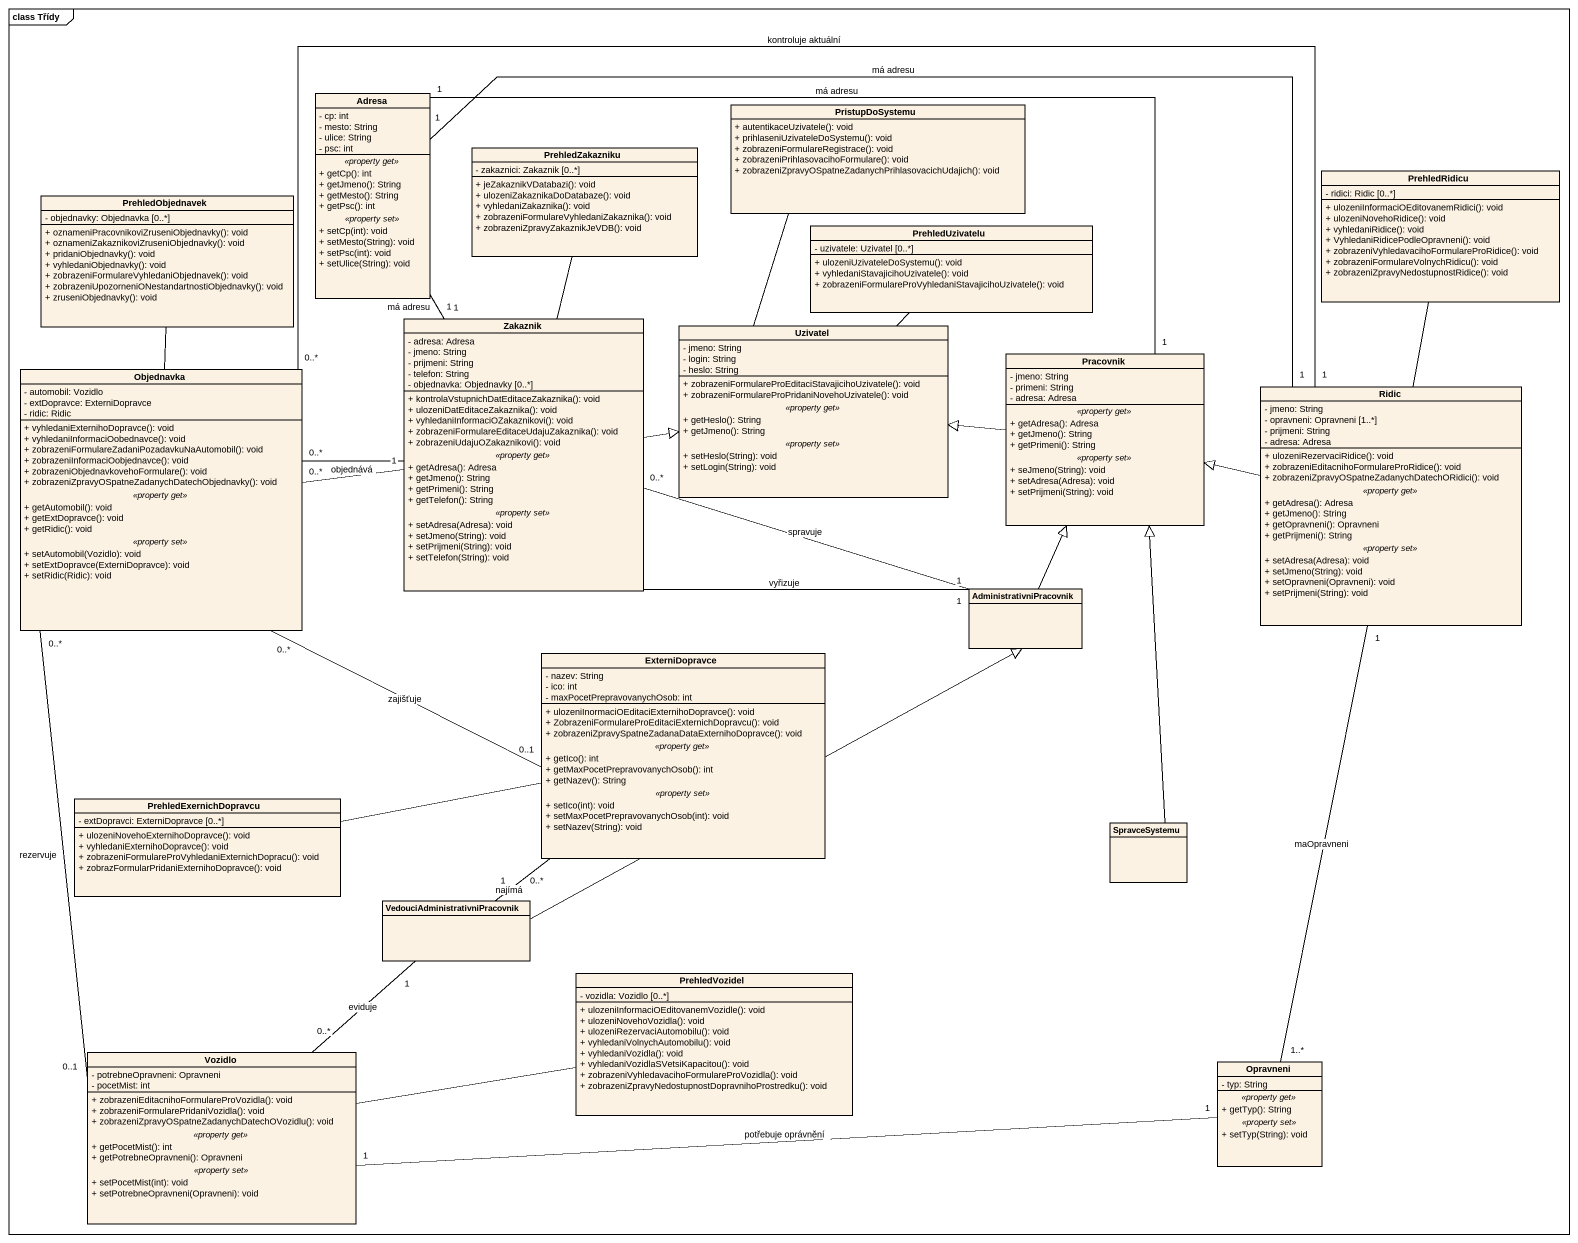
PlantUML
@startuml
mainframe class Třídy
hide circle
hide empty members
skinparam classAttributeIconSize 0
class Adresa {
  - cp: int
  - mesto: String
  - ulice: String
  - psc: int
  .. <<property get>> ..
  + getCp(): int
  + getJmeno(): String
  + getMesto(): String
  + getPsc(): int
  .. <<property set>> ..
  + setCp(int): void
  + setMesto(String): void
  + setPsc(int): void
  + setUlice(String): void
}
class PristupDoSystemu {
  + autentikaceUzivatele(): void
  + prihlaseniUzivateleDoSystemu(): void
  + zobrazeniFormulareRegistrace(): void
  + zobrazeniPrihlasovacihoFormulare(): void
  + zobrazeniZpravyOSpatneZadanychPrihlasovacichUdajich(): void
}
class PrehledZakazniku {
  - zakaznici: Zakaznik [0..*]
  + jeZakaznikVDatabazi(): void
  + ulozeniZakaznikaDoDatabaze(): void
  + vyhledaniZakaznika(): void
  + zobrazeniFormulareVyhledaniZakaznika(): void
  + zobrazeniZpravyZakaznikJeVDB(): void
}
class PrehledRidicu {
  - ridici: Ridic [0..*]
  + ulozeniInformaciOEditovanemRidici(): void
  + ulozeniNovehoRidice(): void
  + vyhledaniRidice(): void
  + VyhledaniRidicePodleOpravneni(): void
  + zobrazeniVyhledavacihoFormulareProRidice(): void
  + zobrazeniFormulareVolnychRidicu(): void
  + zobrazeniZpravyNedostupnostRidice(): void
}
class PrehledObjednavek {
  - objednavky: Objednavka [0..*]
  + oznameniPracovnikoviZruseniObjednavky(): void
  + oznameniZakaznikoviZruseniObjednavky(): void
  + pridaniObjednavky(): void
  + vyhledaniObjednavky(): void
  + zobrazeniFormulareVyhledaniObjednavek(): void
  + zobrazeniUpozorneniONestandartnostiObjednavky(): void
  + zruseniObjednavky(): void
}
class PrehledUzivatelu {
  - uzivatele: Uzivatel [0..*]
  + ulozeniUzivateleDoSystemu(): void
  + vyhledaniStavajicihoUzivatele(): void
  + zobrazeniFormulareProVyhledaniStavajicihoUzivatele(): void
}
class Zakaznik {
  - adresa: Adresa
  - jmeno: String
  - prijmeni: String
  - telefon: String
  - objednavka: Objednavky [0..*]
  --
  + kontrolaVstupnichDatEditaceZakaznika(): void
  + ulozeniDatEditaceZakaznika(): void
  + vyhledaniInformaciOZakaznikovi(): void
  + zobrazeniFormulareEditaceUdajuZakaznika(): void
  + zobrazeniUdajuOZakaznikovi(): void
  .. <<property get>> ..
  + getAdresa(): Adresa
  + getJmeno(): String
  + getPrimeni(): String
  + getTelefon(): String
  .. <<property set>> ..
  + setAdresa(Adresa): void
  + setJmeno(String): void
  + setPrijmeni(String): void
  + setTelefon(String): void
}
class Uzivatel {
  - jmeno: String
  - login: String
  - heslo: String
  --
  + zobrazeniFormulareProEditaciStavajicihoUzivatele(): void
  + zobrazeniFormulareProPridaniNovehoUzivatele(): void
  .. <<property get>> ..
  + getHeslo(): String
  + getJmeno(): String
  .. <<property set>> ..
  + setHeslo(String): void
  + setLogin(String): void
}
class Objednavka {
  - automobil: Vozidlo
  - extDopravce: ExterniDopravce
  - ridic: Ridic
  --
  + vyhledaniExternihoDopravce(): void
  + vyhledaniInformaciOobednavce(): void
  + zobrazeniFormulareZadaniPozadavkuNaAutomobil(): void
  + zobrazeniInformaciOobjednavce(): void
  + zobrazeniObjednavkovehoFormulare(): void
  + zobrazeniZpravyOSpatneZadanychDatechObjednavky(): void
  .. <<property get>> ..
  + getAutomobil(): void
  + getExtDopravce(): void
  + getRidic(): void
  .. <<property set>> ..
  + setAutomobil(Vozidlo): void
  + setExtDopravce(ExterniDopravce): void
  + setRidic(Ridic): void
}
class Pracovnik {
  - jmeno: String
  - primeni: String
  - adresa: Adresa
  .. <<property get>> ..
  + getAdresa(): Adresa
  + getJmeno(): String
  + getPrimeni(): String
  .. <<property set>> ..
  + seJmeno(String): void
  + setAdresa(Adresa): void
  + setPrijmeni(String): void
}
class Ridic {
  - jmeno: String
  - opravneni: Opravneni [1..*]
  - prijmeni: String
  - adresa: Adresa
  --
  + ulozeniRezervaciRidice(): void
  + zobrazeniEditacnihoFormulareProRidice(): void
  + zobrazeniZpravyOSpatneZadanychDatechORidici(): void
  .. <<property get>> ..
  + getAdresa(): Adresa
  + getJmeno(): String
  + getOpravneni(): Opravneni
  + getPrijmeni(): String
  .. <<property set>> ..
  + setAdresa(Adresa): void
  + setJmeno(String): void
  + setOpravneni(Opravneni): void
  + setPrijmeni(String): void
}
class AdministrativniPracovnik
class ExterniDopravce {
  - nazev: String
  - ico: int
  - maxPocetPrepravovanychOsob: int
  --
  + ulozeniInormaciOEditaciExternihoDopravce(): void
  + ZobrazeniFormulareProEditaciExternichDopravcu(): void
  + zobrazeniZpravySpatneZadanaDataExternihoDopravce(): void
  .. <<property get>> ..
  + getIco(): int
  + getMaxPocetPrepravovanychOsob(): int
  + getNazev(): String
  .. <<property set>> ..
  + setIco(int): void
  + setMaxPocetPrepravovanychOsob(int): void
  + setNazev(String): void
}
class PrehledExernichDopravcu {
  - extDopravci: ExterniDopravce [0..*]
  + ulozeniNovehoExternihoDopravce(): void
  + vyhledaniExternihoDopravce(): void
  + zobrazeniFormulareProVyhledaniExternichDopracu(): void
  + zobrazFormularPridaniExternihoDopravce(): void
}
class SpravceSystemu
class "VedouciAdministrativniPracovnik" as VedouciAdministrativniPracov
class PrehledVozidel {
  - vozidla: Vozidlo [0..*]
  + ulozeniInformaciOEditovanemVozidle(): void
  + ulozeniNovehoVozidla(): void
  + ulozeniRezervaciAutomobilu(): void
  + vyhledaniVolnychAutomobilu(): void
  + vyhledaniVozidla(): void
  + vyhledaniVozidlaSVetsiKapacitou(): void
  + zobrazeniVyhledavacihoFormulareProVozidla(): void
  + zobrazeniZpravyNedostupnostDopravnihoProstredku(): void
}
class Vozidlo {
  - potrebneOpravneni: Opravneni
  - pocetMist: int
  --
  + zobrazeniEditacnihoFormulareProVozidla(): void
  + zobrazeniFormularePridaniVozidla(): void
  + zobrazeniZpravyOSpatneZadanychDatechOVozidlu(): void
  .. <<property get>> ..
  + getPocetMist(): int
  + getPotrebneOpravneni(): Opravneni
  .. <<property set>> ..
  + setPocetMist(int): void
  + setPotrebneOpravneni(Opravneni): void
}
class Opravneni {
  - typ: String
  .. <<property get>> ..
  + getTyp(): String
  .. <<property set>> ..
  + setTyp(String): void
}
PristupDoSystemu -- Uzivatel
PrehledZakazniku -- Zakaznik
PrehledRidicu -- Ridic
PrehledObjednavek -- Objednavka
PrehledUzivatelu -- Uzivatel
Zakaznik "1" -up- "1" Adresa : má adresu
Zakaznik -right-|> Uzivatel
Zakaznik "1" -left- "0..*" Objednavka : objednává
Objednavka "0..*" -right- "0..1" ExterniDopravce : zajišťuje
Objednavka "0..*" -- "0..1" Vozidlo : rezervuje
Pracovnik "1" -left- "1" Adresa : má adresu
Pracovnik -left-|> Uzivatel
Ridic "1" -left- "1" Adresa : má adresu
Ridic "1" -left- "0..*" Objednavka : kontroluje aktuální
Ridic -left-|> Pracovnik
Ridic "1" -- "1..*" Opravneni : maOpravneni
AdministrativniPracovnik "1" -left- "0..*" Zakaznik : spravuje
AdministrativniPracovnik "1" -left- "0..*" Objednavka : vyřizuje
AdministrativniPracovnik -up-|> Pracovnik
ExterniDopravce -left- PrehledExernichDopravcu
SpravceSystemu -up-|> Pracovnik
VedouciAdministrativniPracov -right-|> AdministrativniPracovnik
VedouciAdministrativniPracov "1" -up- "0..*" ExterniDopravce : najímá
VedouciAdministrativniPracov "1" -- "0..*" Vozidlo : eviduje
Vozidlo -right- PrehledVozidel
Vozidlo "1" -right- "1" Opravneni : potřebuje oprávnění
@enduml
